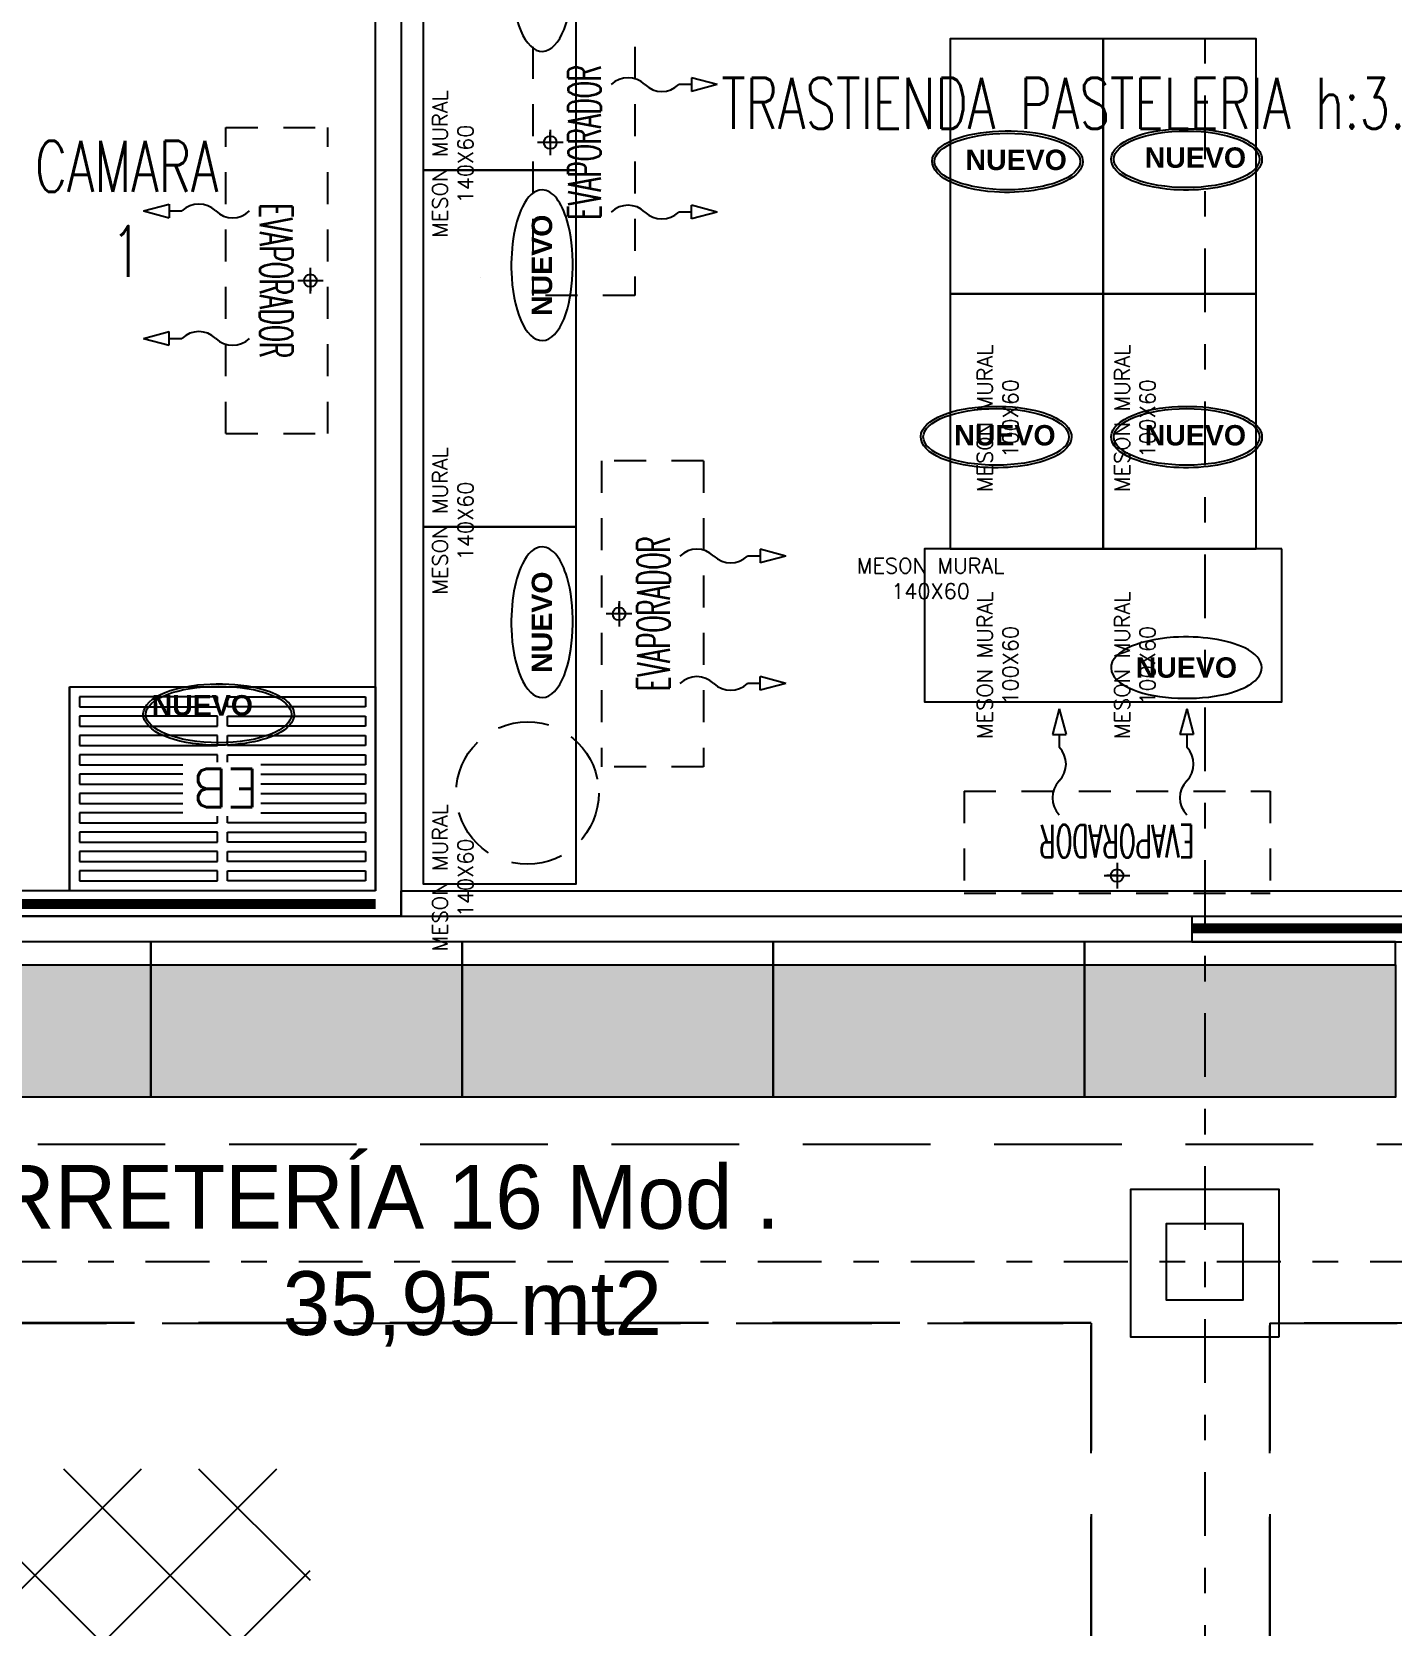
# Model space of a CAD drawing. Header units: millimetres. Extents: x 340 to 1003762, y 22 to 362022.
# Drawn here: x 375.55 to 380.89, y 80.92 to 87.17 of the extents above; entities that cross this region are included whole.
import ezdxf
from ezdxf.enums import TextEntityAlignment as Align
from ezdxf.xclip import XClip

# ---------------------------------------------------------------- set-up
doc = ezdxf.new("R2010")
doc.units = ezdxf.units.MM
doc.header["$XCLIPFRAME"] = 0
for name, pattern in [('LSBB_P_002 - PLANTA 1° NIVEL SALA DE VENTAS$0$000_ALTILLO PROPUESTA$0$HIDDEN', [0.375, 0.25, -0.125]), ('LSBB_P_002 - PLANTA 1° NIVEL SALA DE VENTAS$0$CONTINUOS', [0]), ('LSBB_P_002 - PLANTA 1° NIVEL SALA DE VENTAS$0$DASHDOT2', [0.5, 0.25, -0.125, 0, -0.125]), ('LSBB_P_002 - PLANTA 1° NIVEL SALA DE VENTAS$0$DASHED', [0.75, 0.5, -0.25]), ('LSBB_P_002 - PLANTA 1° NIVEL SALA DE VENTAS$0$HIDDEN', [0.375, 0.25, -0.125])]:
    doc.linetypes.add(name, pattern=pattern)
for name, color, linetype in [('LSBB_P_002 - PLANTA 1° NIVEL SALA DE VENTAS$0$0.15', 2, 'Continuous'), ('LSBB_P_002 - PLANTA 1° NIVEL SALA DE VENTAS$0$A-ACTIVOS NUEVOS', 20, 'Continuous'), ('LSBB_P_002 - PLANTA 1° NIVEL SALA DE VENTAS$0$A-DEMOLICIONES', 30, 'LSBB_P_002 - PLANTA 1° NIVEL SALA DE VENTAS$0$DASHED'), ('LSBB_P_002 - PLANTA 1° NIVEL SALA DE VENTAS$0$A-Equipamiento acero inox', 8, 'Continuous'), ('LSBB_P_002 - PLANTA 1° NIVEL SALA DE VENTAS$0$A-EVAPORADOR', 8, 'Continuous'), ('LSBB_P_002 - PLANTA 1° NIVEL SALA DE VENTAS$0$A-GONDOLAS', 1, 'Continuous'), ('LSBB_P_002 - PLANTA 1° NIVEL SALA DE VENTAS$0$A-LAYOUT', 7, 'Continuous'), ('LSBB_P_002 - PLANTA 1° NIVEL SALA DE VENTAS$0$A-PANEL CAMARA NUEVO', 10, 'LSBB_P_002 - PLANTA 1° NIVEL SALA DE VENTAS$0$CONTINUOS'), ('LSBB_P_002 - PLANTA 1° NIVEL SALA DE VENTAS$0$A-SE CONSTRUYE RELLENO', 10, 'LSBB_P_002 - PLANTA 1° NIVEL SALA DE VENTAS$0$CONTINUOS'), ('LSBB_P_002 - PLANTA 1° NIVEL SALA DE VENTAS$0$A-TABIQUE', 3, 'Continuous'), ('LSBB_P_002 - PLANTA 1° NIVEL SALA DE VENTAS$0$A-TEXTO SV', 2, 'LSBB_P_002 - PLANTA 1° NIVEL SALA DE VENTAS$0$DASHDOT2'), ('LSBB_P_002 - PLANTA 1° NIVEL SALA DE VENTAS$0$A-Textos', 2, 'Continuous'), ('LSBB_P_002 - PLANTA 1° NIVEL SALA DE VENTAS$0$CENEFA', 6, 'LSBB_P_002 - PLANTA 1° NIVEL SALA DE VENTAS$0$HIDDEN'), ('LSBB_P_002 - PLANTA 1° NIVEL SALA DE VENTAS$0$E-CHECKOUT', 2, 'Continuous'), ('LSBB_P_002 - PLANTA 1° NIVEL SALA DE VENTAS$0$EJES', 8, 'LSBB_P_002 - PLANTA 1° NIVEL SALA DE VENTAS$0$DASHDOT2'), ('LSBB_P_002 - PLANTA 1° NIVEL SALA DE VENTAS$0$ESTRUCTURA', 5, 'Continuous'), ('LSBB_P_002 - PLANTA 1° NIVEL SALA DE VENTAS$0$L- TABIQUE-CAMARA', 1, 'Continuous'), ('LSBB_P_002 - PLANTA 1° NIVEL SALA DE VENTAS$0$LAYOUT$0$A-SALA-HATCH-AUTOMOVIL', 174, 'Continuous'), ('LSBB_P_002 - PLANTA 1° NIVEL SALA DE VENTAS$0$LAYOUT$0$A-SALA-HATCH-FERRETERIA', 130, 'Continuous'), ('LSBB_P_002 - PLANTA 1° NIVEL SALA DE VENTAS$0$TABIQUE', 3, 'Continuous'), ('LSBB_P_002 - PLANTA 1° NIVEL SALA DE VENTAS$0$ZOCALOS-HORM', 8, 'Continuous'), ('XREF', 7, 'Continuous')]:
    doc.layers.add(name, color=color, linetype=linetype)
doc.styles.add('LSBB_P_002 - PLANTA 1° NIVEL SALA DE VENTAS$0$ARIAL', font='')
doc.styles.add('LSBB_P_002 - PLANTA 1° NIVEL SALA DE VENTAS$0$Estilo1', font='GOTHIC.TTF', dxfattribs={"height": 0.24})
doc.styles.add('LSBB_P_002 - PLANTA 1° NIVEL SALA DE VENTAS$0$LAYOUT$0$REF-LAYOUT N+0.00 E 03$0$REF-LAYOUT N+0.00 E 02$0$Walmart_CENTURY GOTHIC', font='GOTHIC.TTF')
doc.styles.add('LSBB_P_002 - PLANTA 1° NIVEL SALA DE VENTAS$0$ROMANS', font='romans')
doc.styles.add('LSBB_P_002 - PLANTA 1° NIVEL SALA DE VENTAS$0$ROMANS20', font='ROMANS8.SHX', dxfattribs={"width": 0.9, "height": 2})
doc.styles.get('LSBB_P_002 - PLANTA 1° NIVEL SALA DE VENTAS$0$ARIAL').set_extended_font_data('Arial', bold=True)

# ---------------------------------------------------------------- blocks, each defined once
blk = doc.blocks.new('LSBB_P_002 - PLANTA 1° NIVEL SALA DE VENTAS$0$EB')
for p, q in [((120, 80), (0, 80)), ((0, 80), (0, 0)), ((58, 76.11), (4, 76.11)), ((4, 76.11), (4, 72.11)), ((58, 72.11), (58, 76.11)), ((62, 72.11), (62, 76.11)), ((62, 76.11), (116, 76.11)), ((116, 76.11), (116, 72.11)), ((120, 80), (120, 0)), ((120, 0), (120, 80)), ((4, 72.11), (58, 72.11)), ((116, 72.11), (62, 72.11)), ((58, 68.53), (4, 68.53)), ((4, 68.53), (4, 64.53)), ((4, 64.53), (58, 64.53)), ((58, 64.53), (58, 68.53)), ((62, 64.53), (62, 68.53)), ((62, 68.53), (116, 68.53)), ((116, 64.53), (62, 64.53)), ((116, 68.53), (116, 64.53)), ((58, 60.95), (4, 60.95)), ((4, 60.95), (4, 56.95)), ((4, 56.95), (58, 56.95)), ((58, 56.95), (58, 60.95)), ((62, 56.95), (62, 60.95)), ((62, 60.95), (116, 60.95)), ((116, 56.95), (62, 56.95)), ((116, 60.95), (116, 56.95)), ((58, 53.37), (4, 53.37)), ((4, 53.37), (4, 49.37)), ((58, 50.49), (58, 53.37)), ((62, 50.49), (62, 53.37)), ((62, 53.37), (116, 53.37)), ((116, 53.37), (116, 49.37)), ((4, 49.37), (44.92, 49.37)), ((44.92, 45.79), (4, 45.79)), ((4, 45.79), (4, 41.79)), ((116, 49.37), (75.57, 49.37)), ((75.57, 45.79), (116, 45.79)), ((116, 45.79), (116, 41.79)), ((4, 41.79), (44.92, 41.79)), ((44.92, 38.21), (4, 38.21)), ((4, 38.21), (4, 34.21)), ((116, 41.79), (75.57, 41.79)), ((75.57, 38.21), (116, 38.21)), ((116, 38.21), (116, 34.21)), ((4, 34.21), (44.92, 34.21)), ((116, 34.21), (75.57, 34.21)), ((44.92, 30.63), (4, 30.63)), ((4, 30.63), (4, 26.63)), ((4, 26.63), (58, 26.63)), ((58, 26.63), (58, 29.29)), ((62, 26.63), (62, 29.29)), ((116, 26.63), (62, 26.63)), ((75.57, 30.63), (116, 30.63)), ((116, 30.63), (116, 26.63)), ((58, 23.05), (4, 23.05)), ((4, 23.05), (4, 19.05)), ((4, 19.05), (58, 19.05)), ((58, 19.05), (58, 23.05)), ((62, 19.05), (62, 23.05)), ((62, 23.05), (116, 23.05)), ((116, 19.05), (62, 19.05)), ((116, 23.05), (116, 19.05)), ((58, 15.47), (4, 15.47)), ((4, 15.47), (4, 11.47)), ((58, 11.47), (58, 15.47)), ((62, 11.47), (62, 15.47)), ((62, 15.47), (116, 15.47)), ((116, 15.47), (116, 11.47)), ((4, 11.47), (58, 11.47)), ((58, 7.89), (4, 7.89)), ((4, 7.89), (4, 3.89)), ((58, 3.89), (58, 7.89)), ((116, 11.47), (62, 11.47)), ((62, 3.89), (62, 7.89)), ((62, 7.89), (116, 7.89)), ((116, 7.89), (116, 3.89)), ((0, 0), (120, 0)), ((4, 3.89), (58, 3.89)), ((116, 3.89), (62, 3.89))]:
    blk.add_line(p, q)
at = {"style": 'LSBB_P_002 - PLANTA 1° NIVEL SALA DE VENTAS$0$ROMANS', "text_generation_flag": 4}
blk.add_text('EB ', height=15, dxfattribs=at).set_placement((45.76, 47.87))
blk = doc.blocks.new('LSBB_P_002 - PLANTA 1° NIVEL SALA DE VENTAS$0$A$C5A110EDB')
blk.add_lwpolyline([(0.6323, 0.7554), (-0.7677, 0.7554), (-0.7677, 0.1554), (0.6323, 0.1554), (0.6323, 0.7554)])
at = {"insert": (-0.7443, 0.7193), "char_height": 0.06, "width": 2.665849, "attachment_point": 2, "style": 'LSBB_P_002 - PLANTA 1° NIVEL SALA DE VENTAS$0$Estilo1'}
blk.add_mtext('{\\Fromans|c0;MESON MURAL \\P140X60}', dxfattribs=at)
blk = doc.blocks.new('LSBB_P_002 - PLANTA 1° NIVEL SALA DE VENTAS$0$EVC5-302-22')
at = {"linetype": 'LSBB_P_002 - PLANTA 1° NIVEL SALA DE VENTAS$0$HIDDEN', "ltscale": 0.5}
for p, q in [((2.3, -0.1), (1.1, -0.1)), ((1.1, -0.5), (1.1, -0.1)), ((2.3, -0.5), (2.3, -0.1)), ((2.3, -0.5), (1.1, -0.5))]:
    blk.add_line(p, q, dxfattribs=at)
for p, q in [((1.7, -0.2188), (1.7, -0.1188)), ((1.75, -0.1688), (1.65, -0.1688)), ((1.7, -0.1688), (1.74, -0.1688)), ((1.4269, -0.7226), (1.4269, -0.6726)), ((1.9269, -0.7226), (1.9269, -0.6726)), ((1.4001, -0.7226), (1.4537, -0.7226)), ((1.4269, -0.8226), (1.4001, -0.7226)), ((1.4269, -0.8226), (1.4537, -0.7226)), ((1.9537, -0.7226), (1.9001, -0.7226)), ((1.9269, -0.8226), (1.9001, -0.7226)), ((1.9269, -0.8226), (1.9537, -0.7226))]:
    blk.add_line(p, q)
blk.add_circle((1.7, -0.1688), 0.025)
for centre, start, end in [((1.3584, -0.4738), 315.9581, 44.0419), ((1.8584, -0.4738), 315.9581, 44.0419), ((1.4954, -0.6063), 135.9581, 224.0419), ((1.9954, -0.6063), 135.9581, 224.0419)]:
    blk.add_arc(centre, 0.0953, start, end)
at = {"style": 'LSBB_P_002 - PLANTA 1° NIVEL SALA DE VENTAS$0$ROMANS20', "width": 0.55}
blk.add_text('EVAPORADOR', height=0.128, dxfattribs=at).set_placement((1.7009, -0.3034), align=Align.MIDDLE)
blk = doc.blocks.new('LSBB_P_002 - PLANTA 1° NIVEL SALA DE VENTAS$0$LAYOUT$0$REF-LAYOUT N+0.00 E 03$0$REF-LAYOUT N+0.00 E 02$0$G. 122 X 52')
at = {"ltscale": 3}
blk.add_hatch(color=256, dxfattribs=at).paths.add_polyline_path([(6150.7585, -1137.4688), (6149.5385, -1137.4688), (6149.5385, -1137.9888), (6150.7585, -1137.9888)])
at = {"layer": 'LSBB_P_002 - PLANTA 1° NIVEL SALA DE VENTAS$0$A-GONDOLAS', "ltscale": 3}
for points in [[(6150.7585, -1137.4688), (6149.5385, -1137.4688), (6149.5385, -1137.3788), (6150.7585, -1137.3788), (6150.7585, -1137.4688)], [(6150.7585, -1137.4688), (6149.5385, -1137.4688), (6149.5385, -1137.9888), (6150.7585, -1137.9888), (6150.7585, -1137.4688)]]:
    blk.add_lwpolyline(points, dxfattribs=at)
blk = doc.blocks.new('LSBB_P_002 - PLANTA 1° NIVEL SALA DE VENTAS$0$SVLY')
at = {"layer": 'LSBB_P_002 - PLANTA 1° NIVEL SALA DE VENTAS$0$0.15'}
blk.add_lwpolyline([(995.2895, 297.3157), (995.5895, 297.3157), (995.5895, 297.0157), (995.2895, 297.0157)], close=True, dxfattribs=at)
at = {"layer": 'LSBB_P_002 - PLANTA 1° NIVEL SALA DE VENTAS$0$CENEFA', "color": 7, "ltscale": 2}
blk.add_lwpolyline([(977.8529, 296.9257), (978.2211, 293.0991), (980.1347, 273.2139), (985.6095, 273.2139), (985.6095, 263.4157), (994.9945, 263.4157), (994.9945, 296.9257), (977.8529, 296.9257), (977.8529, 296.9257)], dxfattribs=at)
at = {"layer": 'LSBB_P_002 - PLANTA 1° NIVEL SALA DE VENTAS$0$ESTRUCTURA'}
blk.add_lwpolyline([(995.5895, 297.3157), (995.5895, 297.0157), (995.2895, 297.0157), (995.2895, 297.3157)], close=True, dxfattribs=at)
at = {"layer": 'LSBB_P_002 - PLANTA 1° NIVEL SALA DE VENTAS$0$ESTRUCTURA', "color": 5}
blk.add_lwpolyline([(995.5895, 297.3157), (995.5895, 297.0157), (995.2895, 297.0157), (995.2895, 297.3157)], close=True, dxfattribs=at)
at = {"layer": 'LSBB_P_002 - PLANTA 1° NIVEL SALA DE VENTAS$0$LAYOUT$0$A-SALA-HATCH-FERRETERIA', "xscale": -1}
for p in [(7140.8465, 1435.7998), (7142.0665, 1435.7998), (7143.2865, 1435.7998), (7144.5065, 1435.7998), (7145.7265, 1435.7998)]:
    blk.add_blockref('LSBB_P_002 - PLANTA 1° NIVEL SALA DE VENTAS$0$LAYOUT$0$REF-LAYOUT N+0.00 E 03$0$REF-LAYOUT N+0.00 E 02$0$G. 122 X 52', p, dxfattribs=at)
at = {"layer": 'LSBB_P_002 - PLANTA 1° NIVEL SALA DE VENTAS$0$A-TEXTO SV', "insert": (990.2356, 297.5454), "char_height": 0.25, "width": 4.758838, "attachment_point": 1, "style": 'LSBB_P_002 - PLANTA 1° NIVEL SALA DE VENTAS$0$LAYOUT$0$REF-LAYOUT N+0.00 E 03$0$REF-LAYOUT N+0.00 E 02$0$Walmart_CENTURY GOTHIC'}
blk.add_mtext('\\pi0.026598;FERRETERÍA 16 Mod .\\P\\pi1.5894;35,95 mt2', dxfattribs=at)
blk = doc.blocks.new('LSBB_P_002 - PLANTA 1° NIVEL SALA DE VENTAS$0$DEMOL')
at = {"layer": 'LSBB_P_002 - PLANTA 1° NIVEL SALA DE VENTAS$0$A-DEMOLICIONES', "linetype": 'LSBB_P_002 - PLANTA 1° NIVEL SALA DE VENTAS$0$000_ALTILLO PROPUESTA$0$HIDDEN', "ltscale": 0.8}
blk.add_circle((992.7844, 299.0044), 0.2794, dxfattribs=at)
blk = doc.blocks.new('LSBB_P_002 - PLANTA 1° NIVEL SALA DE VENTAS', base_point=(223.5696, 14.2202))
at = {"layer": 'LSBB_P_002 - PLANTA 1° NIVEL SALA DE VENTAS$0$LAYOUT$0$A-SALA-HATCH-AUTOMOVIL'}
h = blk.add_hatch(dxfattribs=at)
h.set_pattern_fill('ANSI37', color=256, scale=3, angle=810)
h.set_pattern_definition([(135, (200.025, -0.025), (-0.26516504, -0.26516504), []), (225, (200.025, -0.025), (0.26516504, -0.26516504), [])])
h.paths.add_polyline_path([(788.634, 296.354), (791.9332, 296.354), (791.9332, 293.1906), (788.634, 293.1906)])
h.paths.add_polyline_path([(780.2247, 293.1906), (780.2247, 296.1889), (786.9547, 296.1889), (786.9547, 293.1906), (785.7347, 293.1906), (785.7347, 291.7006), (782.0747, 291.7006), (782.0747, 290.2106), (780.2247, 290.2106)])
h.paths.add_polyline_path([(778.1795, 296.7577), (778.8806, 289.4714), (776.9496, 289.2856), (776.2484, 296.5719)])
at = {"layer": 'LSBB_P_002 - PLANTA 1° NIVEL SALA DE VENTAS$0$A-ACTIVOS NUEVOS'}
for centre in [(794.666, 301.4815), (795.3685, 301.4903), (794.6219, 300.4012), (795.3685, 300.4012), (791.5738, 299.3126)]:
    blk.add_ellipse(centre, major_axis=(0.2855, 0), ratio=0.388575, dxfattribs=at)
for points in [[(792.8418, 302.5046), (792.8629, 302.5046), (792.8827, 302.4919), (792.9156, 302.4498), (792.9294, 302.4199), (792.971, 302.2784), (792.969, 302.1199), (792.9166, 301.9638), (792.8898, 301.9249), (792.8229, 301.9064), (792.7895, 301.9315), (792.7431, 302.0211), (792.7275, 302.0873), (792.7156, 302.2615), (792.7317, 302.3722), (792.7846, 302.4789), (792.8116, 302.5046), (792.8418, 302.5046)], [(794.9615, 301.4815), (794.9615, 301.5025), (794.9488, 301.5223), (794.9067, 301.5552), (794.8769, 301.569), (794.7353, 301.6106), (794.5768, 301.6086), (794.4207, 301.5562), (794.3818, 301.5294), (794.3633, 301.4625), (794.3884, 301.4291), (794.4781, 301.3828), (794.5443, 301.3672), (794.7184, 301.3552), (794.8291, 301.3713), (794.9358, 301.4242), (794.9615, 301.4512), (794.9615, 301.4815)], [(795.664, 301.4903), (795.664, 301.5113), (795.6513, 301.5311), (795.6092, 301.564), (795.5793, 301.5778), (795.4378, 301.6194), (795.2792, 301.6174), (795.1232, 301.565), (795.0843, 301.5382), (795.0658, 301.4713), (795.0908, 301.4379), (795.1805, 301.3916), (795.2467, 301.376), (795.4209, 301.364), (795.5315, 301.3801), (795.6383, 301.433), (795.664, 301.46), (795.664, 301.4903)], [(792.8418, 301.37), (792.8629, 301.37), (792.8827, 301.3573), (792.9156, 301.3152), (792.9294, 301.2854), (792.971, 301.1438), (792.969, 300.9853), (792.9166, 300.8292), (792.8898, 300.7903), (792.8229, 300.7718), (792.7895, 300.7969), (792.7431, 300.8866), (792.7275, 300.9527), (792.7156, 301.1269), (792.7317, 301.2376), (792.7846, 301.3443), (792.8116, 301.37), (792.8418, 301.37)], [(794.9174, 300.4012), (794.9174, 300.4222), (794.9047, 300.442), (794.8626, 300.4749), (794.8327, 300.4887), (794.6912, 300.5303), (794.5326, 300.5283), (794.3766, 300.4759), (794.3377, 300.4491), (794.3192, 300.3822), (794.3442, 300.3488), (794.4339, 300.3024), (794.5001, 300.2869), (794.6743, 300.2749), (794.7849, 300.291), (794.8917, 300.3439), (794.9174, 300.3709), (794.9174, 300.4012)], [(795.664, 300.4012), (795.664, 300.4222), (795.6513, 300.442), (795.6092, 300.4749), (795.5793, 300.4887), (795.4378, 300.5303), (795.2792, 300.5283), (795.1232, 300.4759), (795.0843, 300.4491), (795.0658, 300.3822), (795.0908, 300.3488), (795.1805, 300.3024), (795.2467, 300.2869), (795.4209, 300.2749), (795.5315, 300.291), (795.6383, 300.3439), (795.664, 300.3709), (795.664, 300.4012)], [(792.8418, 299.97), (792.8629, 299.97), (792.8827, 299.9573), (792.9156, 299.9152), (792.9294, 299.8854), (792.971, 299.7438), (792.969, 299.5853), (792.9166, 299.4292), (792.8898, 299.3903), (792.8229, 299.3718), (792.7895, 299.3969), (792.7431, 299.4866), (792.7275, 299.5527), (792.7156, 299.7269), (792.7317, 299.8376), (792.7846, 299.9443), (792.8116, 299.97), (792.8418, 299.97)], [(795.6631, 299.4962, 0), (795.6631, 299.4751, 0), (795.6504, 299.4553, 0), (795.6082, 299.4224, 0), (795.5784, 299.4086, 0), (795.4369, 299.367, 0), (795.2783, 299.369, 0), (795.1222, 299.4214, 0), (795.0833, 299.4482, 0), (795.0648, 299.5151, 0), (795.0899, 299.5485, 0), (795.1796, 299.5949, 0), (795.2458, 299.6105, 0), (795.4199, 299.6224, 0), (795.5306, 299.6063, 0), (795.6374, 299.5534, 0), (795.6631, 299.5264, 0), (795.6631, 299.4962, 0)], [(791.8693, 299.3126), (791.8693, 299.3336), (791.8566, 299.3535), (791.8145, 299.3863), (791.7847, 299.4001), (791.6431, 299.4417), (791.4846, 299.4398), (791.3285, 299.3874), (791.2896, 299.3606), (791.2711, 299.2936), (791.2962, 299.2602), (791.3859, 299.2139), (791.452, 299.1983), (791.6262, 299.1863), (791.7369, 299.2024), (791.8436, 299.2554), (791.8693, 299.2823), (791.8693, 299.3126)]]:
    blk.add_open_spline(points, degree=3, knots=[0, 0, 0, 0, 0.461791, 0.461791, 0.923583, 0.923583, 2.283227, 2.283227, 3.034626, 3.034626, 3.786024, 3.786024, 4.537423, 4.537423, 5.618495, 5.618495, 6.283185, 6.283185, 6.283185, 6.283185], dxfattribs=at)
at = {"layer": 'LSBB_P_002 - PLANTA 1° NIVEL SALA DE VENTAS$0$A-Equipamiento acero inox', "elevation": 0}
for points in [[(794.4414, 300.9624), (795.0414, 300.9624), (795.0414, 301.9624), (794.4414, 301.9624)], [(795.0414, 300.9624), (795.6414, 300.9624), (795.6414, 301.9624), (795.0414, 301.9624)], [(794.4414, 299.9624), (795.0414, 299.9624), (795.0414, 300.9624), (794.4414, 300.9624)], [(795.0414, 299.9624), (795.6414, 299.9624), (795.6414, 300.9624), (795.0414, 300.9624)]]:
    blk.add_lwpolyline(points, close=True, dxfattribs=at)
at = {"layer": 'LSBB_P_002 - PLANTA 1° NIVEL SALA DE VENTAS$0$A-PANEL CAMARA NUEVO'}
for points in [[(792.289, 303.023), (792.289, 298.5209), (792.189, 298.5209)], [(792.189, 298.6209), (792.189, 303.023)], [(792.189, 298.5209), (785.0895, 298.5209), (785.0895, 299.5317), (785.1895, 299.5317), (785.1895, 298.6209), (789.7882, 298.6209)], [(792.189, 298.6209), (789.8682, 298.6209)]]:
    blk.add_lwpolyline(points, dxfattribs=at)
at = {"layer": 'LSBB_P_002 - PLANTA 1° NIVEL SALA DE VENTAS$0$A-SE CONSTRUYE RELLENO', "const_width": 0.04}
for points in [[(785.1895, 298.5693), (792.189, 298.5693)], [(795.3895, 298.4736), (797.6471, 298.4736)]]:
    blk.add_lwpolyline(points, dxfattribs=at)
at = {"layer": 'LSBB_P_002 - PLANTA 1° NIVEL SALA DE VENTAS$0$A-TABIQUE'}
blk.add_lwpolyline([(795.3895, 298.4209), (797.6471, 298.4209), (797.6471, 298.5203), (795.3895, 298.5203)], close=True, dxfattribs=at)
at = {"layer": 'LSBB_P_002 - PLANTA 1° NIVEL SALA DE VENTAS$0$CENEFA', "color": 7, "ltscale": 2}
for p, q in [((874.6145, 297.6256), (776.1244, 297.6256)), ((777.8529, 296.9256), (794.9945, 296.9256)), ((780.1347, 296.9256), (794.9945, 296.9256)), ((794.9945, 296.9256), (794.9945, 263.4156)), ((794.9945, 296.9256), (794.9945, 263.4156)), ((872.8295, 296.9256), (795.6945, 296.9256)), ((795.6945, 296.9256), (795.6945, 263.4156)), ((795.6945, 263.4156), (795.6945, 296.9256)), ((795.6945, 296.9256), (872.8295, 296.9256))]:
    blk.add_line(p, q, dxfattribs=at)
blk.add_lwpolyline([(777.8529, 296.9256), (778.2211, 293.0991), (780.1347, 273.2138), (785.6095, 273.2138), (785.6095, 263.4156), (794.9945, 263.4156), (794.9945, 296.9256), (777.8529, 296.9256), (777.8529, 296.9256)], dxfattribs=at)
blk.add_lwpolyline([(795.6145, 253.3956), (795.6145, 257.7156), (795.8395, 257.7156), (795.8395, 258.1556), (798.4273, 258.1556), (798.4273, 257.9171), (798.5795, 257.9171), (798.5795, 263.4156), (795.6945, 263.4156), (795.6945, 296.9256), (872.8295, 296.9256), (872.8295, 249.1906), (859.1489, 249.1906), (859.1489, 250.068), (855.8019, 250.068), (855.8019, 257.6795), (849.1846, 257.6795), (849.1846, 262.9554), (848.6586, 262.9554), (848.6586, 257.1295), (855.289, 257.1295), (855.289, 253.3956)], close=True, dxfattribs=at)
at = {"layer": 'LSBB_P_002 - PLANTA 1° NIVEL SALA DE VENTAS$0$E-CHECKOUT', "color": 1}
blk.add_lwpolyline([(792.289, 298.6209), (797.4971, 298.6203), (797.4971, 298.5203), (792.289, 298.5209)], close=True, dxfattribs=at)
at = {"layer": 'LSBB_P_002 - PLANTA 1° NIVEL SALA DE VENTAS$0$EJES'}
for p, q in [((795.4395, 309.5406), (795.4395, 242.5191)), ((879.7376, 297.1656), (769.0572, 297.1656))]:
    blk.add_line(p, q, dxfattribs=at)
at = {"layer": 'LSBB_P_002 - PLANTA 1° NIVEL SALA DE VENTAS$0$ESTRUCTURA'}
blk.add_lwpolyline([(795.5895, 297.3156), (795.5895, 297.0156), (795.2895, 297.0156), (795.2895, 297.3156)], close=True, dxfattribs=at)
at = {"layer": 'LSBB_P_002 - PLANTA 1° NIVEL SALA DE VENTAS$0$ESTRUCTURA', "color": 5}
blk.add_lwpolyline([(795.5895, 297.3156), (795.5895, 297.0156), (795.2895, 297.0156), (795.2895, 297.3156)], close=True, dxfattribs=at)
at = {"layer": 'LSBB_P_002 - PLANTA 1° NIVEL SALA DE VENTAS$0$L- TABIQUE-CAMARA', "ltscale": 3}
blk.add_line((792.5998, 301.0275), (792.5998, 301.0275), dxfattribs=at)
at = {"layer": 'LSBB_P_002 - PLANTA 1° NIVEL SALA DE VENTAS$0$TABIQUE'}
blk.add_line((795.3895, 298.5209), (795.3895, 298.4209), dxfattribs=at)
blk.add_lwpolyline([(795.3895, 298.4209), (787.5895, 298.4209), (787.5895, 298.5209), (795.3895, 298.5209)], close=True, dxfattribs=at)
blk.add_lwpolyline([(787.9362, 298.5209), (795.3895, 298.5209)], dxfattribs=at)
at = {"layer": 'LSBB_P_002 - PLANTA 1° NIVEL SALA DE VENTAS$0$ZOCALOS-HORM'}
blk.add_lwpolyline([(795.7295, 296.87), (795.1495, 296.87), (795.1495, 297.45), (795.7295, 297.45)], close=True, dxfattribs=at)
at = {"layer": 'LSBB_P_002 - PLANTA 1° NIVEL SALA DE VENTAS$0$A-DEMOLICIONES'}
blk.add_blockref('LSBB_P_002 - PLANTA 1° NIVEL SALA DE VENTAS$0$DEMOL', (-200, 0), dxfattribs=at)
at = {"layer": 'LSBB_P_002 - PLANTA 1° NIVEL SALA DE VENTAS$0$A-Equipamiento acero inox', "rotation": 90}
for p in [(793.131, 302.216), (793.131, 300.816), (793.131, 299.416)]:
    blk.add_blockref('LSBB_P_002 - PLANTA 1° NIVEL SALA DE VENTAS$0$A$C5A110EDB', p, dxfattribs=at)
at = {"layer": 'LSBB_P_002 - PLANTA 1° NIVEL SALA DE VENTAS$0$A-Equipamiento acero inox'}
blk.add_blockref('LSBB_P_002 - PLANTA 1° NIVEL SALA DE VENTAS$0$A$C5A110EDB', (795.1091, 299.2069, 0), dxfattribs=at)
at = {"layer": 'LSBB_P_002 - PLANTA 1° NIVEL SALA DE VENTAS$0$A-Equipamiento acero inox', "xscale": -0.01, "yscale": 0.01, "zscale": 0.01}
blk.add_blockref('LSBB_P_002 - PLANTA 1° NIVEL SALA DE VENTAS$0$EB', (792.189, 298.6209), dxfattribs=at)
at = {"layer": 'LSBB_P_002 - PLANTA 1° NIVEL SALA DE VENTAS$0$A-EVAPORADOR'}
for p, rotation in [((792.7051, 299.8562), 90), ((792.1025, 302.7145), 270), ((792.9748, 298.0073), 90), ((796.7959, 298.5118), 180)]:
    blk.add_blockref('LSBB_P_002 - PLANTA 1° NIVEL SALA DE VENTAS$0$EVC5-302-22', p, dxfattribs=dict(at, rotation=rotation))
at = {"layer": 'LSBB_P_002 - PLANTA 1° NIVEL SALA DE VENTAS$0$A-LAYOUT', "color": 1}
blk.add_blockref('LSBB_P_002 - PLANTA 1° NIVEL SALA DE VENTAS$0$SVLY', (-200, 0), dxfattribs=at)
at = {"layer": 'LSBB_P_002 - PLANTA 1° NIVEL SALA DE VENTAS$0$A-ACTIVOS NUEVOS', "char_height": 0.08, "attachment_point": 5, "style": 'LSBB_P_002 - PLANTA 1° NIVEL SALA DE VENTAS$0$ARIAL'}
for insert in [(794.7004, 301.4876), (795.4029, 301.4964), (794.6563, 300.4073), (795.4029, 300.4073), (795.3676, 299.4962, 0), (791.5098, 299.348)]:
    blk.add_mtext_dynamic_manual_height_columns('NUEVO', width=0.536552, gutter_width=0.7, heights=[0], dxfattribs=dict(at, insert=insert))
at = {"layer": 'LSBB_P_002 - PLANTA 1° NIVEL SALA DE VENTAS$0$A-ACTIVOS NUEVOS', "char_height": 0.08, "attachment_point": 5, "rotation": 90, "style": 'LSBB_P_002 - PLANTA 1° NIVEL SALA DE VENTAS$0$ARIAL'}
for insert in [(792.8418, 301.0745), (792.8418, 299.6745)]:
    blk.add_mtext_dynamic_manual_height_columns('NUEVO', width=0.536552, gutter_width=0.7, heights=[0], dxfattribs=dict(at, insert=insert))
at = {"layer": 'LSBB_P_002 - PLANTA 1° NIVEL SALA DE VENTAS$0$A-Equipamiento acero inox', "char_height": 0.06, "width": 2.665849, "attachment_point": 2, "rotation": 90, "style": 'LSBB_P_002 - PLANTA 1° NIVEL SALA DE VENTAS$0$Estilo1'}
for insert in [(794.5478, 300.474), (795.0855, 300.474), (794.5478, 299.5054), (795.0855, 299.5054)]:
    blk.add_mtext('{\\Fromans|c0;MESON MURAL \\P100X60}', dxfattribs=dict(at, insert=insert))
at = {"layer": 'LSBB_P_002 - PLANTA 1° NIVEL SALA DE VENTAS$0$A-Textos', "char_height": 0.2, "width": 3.652653, "attachment_point": 2, "style": 'LSBB_P_002 - PLANTA 1° NIVEL SALA DE VENTAS$0$ROMANS'}
for s, insert in [('{\\W0.7;TRASTIENDA PASTELERIA h:3.00}', (795.0053, 301.8098)), ('{\\W0.7;CAMARA \\P1}', (791.2133, 301.5622))]:
    blk.add_mtext(s, dxfattribs=dict(at, insert=insert))

msp = doc.modelspace()

# ---------------------------------------------------------------- block references
at = {"layer": 'XREF'}
ref = msp.add_blockref('LSBB_P_002 - PLANTA 1° NIVEL SALA DE VENTAS', (-191.719, -200.5998), dxfattribs=at)
XClip(ref).set_block_clipping_path([(755.454857474, 236.6800249606), (887.3150098981, 333.6713636781)])

doc.saveas('drawing.dxf')
